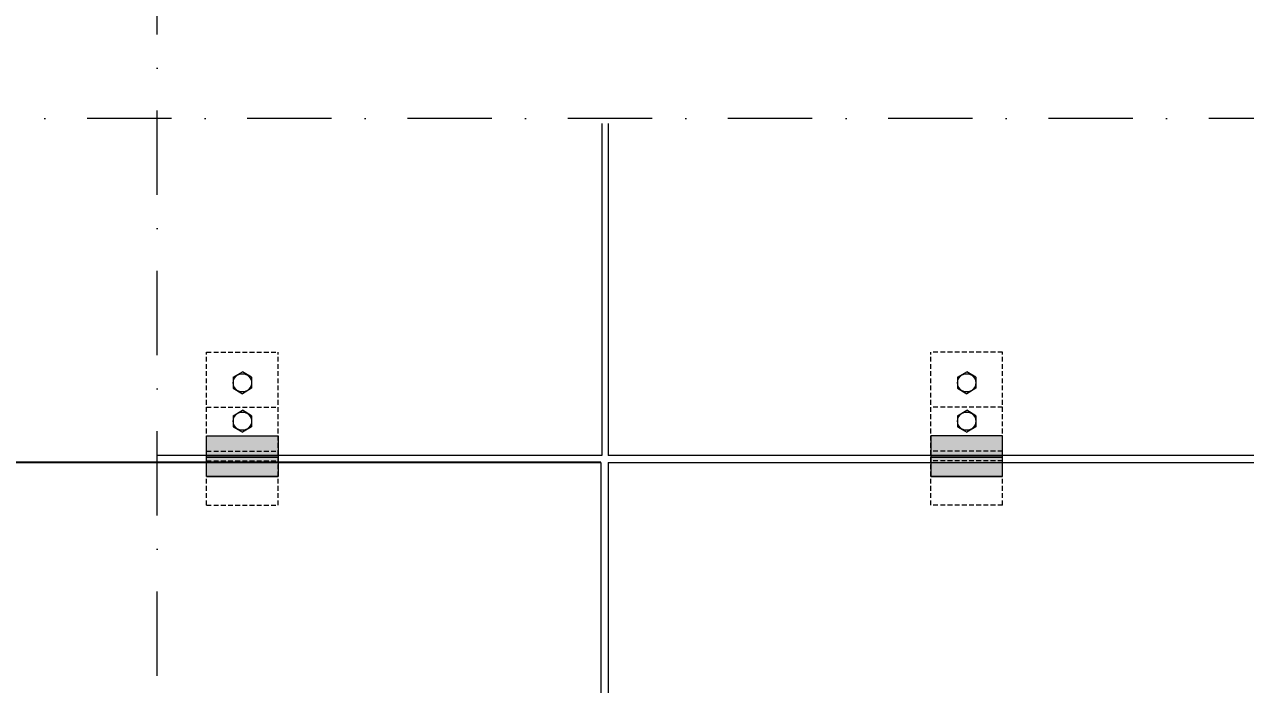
# Model space of a CAD drawing. Header units: millimetres. Extents: x -7826 to 55813, y 465 to 25965.
# Drawn here: x 2432 to 7541, y 17328 to 20088 of the extents above; entities that cross this region are included whole.
import ezdxf

# ---------------------------------------------------------------- set-up
doc = ezdxf.new("R2010")
doc.units = ezdxf.units.MM
doc.linetypes.add('Dot & Dashed', pattern=[670.277762, 352.777767, -176.388884, 0, -141.111112])
doc.linetypes.add('Hidden Line', pattern=[30, 20, -10])
doc.layers.add('2D Drafting - General2', color=251, linetype='Continuous', lineweight=15)
doc.layers.add('2D Drafting - General62', color=9, linetype='Continuous', lineweight=20)
doc.layers.add('Wymiarowanie', color=7, linetype='Continuous')
doc.styles.add('GENERATED_STYLE_2', font='GOTHIC.TTF')
doc.dimstyles.new('GENERATED_STYLE__5', dxfattribs={"dimtxt": 200, "dimasz": 190, "dimexe": 0.18, "dimexo": 0, "dimgap": 0.09, "dimtad": 1, "dimdec": 1, "dimlfac": 0.1, "dimzin": 0, "dimdsep": 46, "dimtxsty": 'GENERATED_STYLE_2', "dimblk": 'ARROWHEAD_6', "dimblk1": 'ARROWHEAD_6', "dimblk2": 'ARROWHEAD_6', "dimcen": 0.09, "dimclrd": 161, "dimclre": 161, "dimclrt": 161, "dimadec": 0, "dimazin": 0, "dimtfac": 1, "dimtdec": 4, "dimtmove": 0, "dimatfit": 3, "dimfxl": 0, "dimtolj": 1, "dimtzin": 0, "dimarcsym": 0})

# ---------------------------------------------------------------- blocks, each defined once
blk = doc.blocks.new('ARROWHEAD_6')
at = {"color": 0, "linetype": 'Continuous', "lineweight": 0}
for p, q in [((-0.5, -0.5), (0.5, 0.5)), ((0, 0), (-1, 0))]:
    blk.add_line(p, q, dxfattribs=at)
blk = doc.blocks.new('*D138')
at = {"layer": 'Defpoints', "color": 0, "linetype": 'Continuous'}
for p in [(2200.4, 18256.1), (4844.4, 18256.1), (4844.4, 12286.1)]:
    blk.add_point(p, dxfattribs=at)
at = {"layer": 'Wymiarowanie', "color": 161, "linetype": 'Continuous', "lineweight": -2}
for p, q in [((4844.4, 18256.1), (2200.2, 18256.1)), ((2200.4, 12476.1), (2200.4, 18066.1)), ((4844.4, 12286.1), (2200.2, 12286.1))]:
    blk.add_line(p, q, dxfattribs=at)
at = {"layer": 'Wymiarowanie', "color": 161, "linetype": 'Continuous', "lineweight": -2, "xscale": 190, "yscale": 190, "zscale": 190}
for p, rotation in [((2200.4, 18256.1), 90), ((2200.4, 12286.1), 270)]:
    blk.add_blockref('ARROWHEAD_6', p, dxfattribs=dict(at, rotation=rotation))
at = {"layer": 'Wymiarowanie', "color": 161, "linetype": 'Continuous', "lineweight": 25, "insert": (2095.3, 15271.1), "char_height": 200, "attachment_point": 5, "rotation": 90, "style": 'GENERATED_STYLE_2'}
blk.add_mtext('\\A1;597.0', dxfattribs=at)

msp = doc.modelspace()

# ---------------------------------------------------------------- hatches: boundary and pattern name
at = {"layer": '2D Drafting - General62', "linetype": 'Continuous'}
for points in [[(3494.36, 18278.21), (3194.36, 18278.21), (3194.36, 18368.21), (3494.36, 18368.21)], [(6224.52, 18278.21), (6524.52, 18278.21), (6524.52, 18368.21), (6224.52, 18368.21)], [(3494.36, 18198.21), (3194.36, 18198.21), (3194.36, 18278.21), (3494.36, 18278.21)], [(6224.52, 18198.21), (6524.52, 18198.21), (6524.52, 18278.21), (6224.52, 18278.21)]]:
    msp.add_hatch(color=256, dxfattribs=at).paths.add_polyline_path(points, flags=0)

# ---------------------------------------------------------------- linework, layer by layer
at = {"layer": '2D Drafting - General2', "linetype": 'Dot & Dashed'}
for p, q in [((2987.96, 5967.9), (2987.96, 22848.18)), ((22488.02, 19694.29), (1101.47, 19694.29))]:
    msp.add_line(p, q, dxfattribs=at)
at = {"layer": '2D Drafting - General2', "linetype": 'Continuous'}
for p, q in [((4847.52, 19674.29), (4847.52, 18286.08)), ((4874.52, 19674.29), (4874.52, 18286.08)), ((3306.19, 18612.59), (3344.36, 18635.59)), ((3306.19, 18612.59), (3306.19, 18566.59)), ((3382.52, 18612.59), (3344.36, 18635.59)), ((3382.52, 18612.59), (3382.52, 18566.59)), ((6336.35, 18612.59), (6374.52, 18635.59)), ((6336.35, 18612.59), (6336.35, 18566.59)), ((6412.68, 18612.59), (6374.52, 18635.59)), ((6412.68, 18612.59), (6412.68, 18566.59)), ((3306.19, 18566.59), (3344.36, 18543.59)), ((3382.52, 18566.59), (3344.36, 18543.59)), ((6336.35, 18566.59), (6374.52, 18543.59)), ((6412.68, 18566.59), (6374.52, 18543.59)), ((3306.19, 18452.1), (3344.36, 18475.1)), ((3306.19, 18452.1), (3306.19, 18406.1)), ((3382.52, 18452.1), (3344.36, 18475.1)), ((3382.52, 18452.1), (3382.52, 18406.1)), ((6336.35, 18452.1), (6374.52, 18475.1)), ((6336.35, 18452.1), (6336.35, 18406.1)), ((6412.68, 18452.1), (6374.52, 18475.1)), ((6412.68, 18452.1), (6412.68, 18406.1)), ((3306.19, 18406.1), (3344.36, 18383.1)), ((3382.52, 18406.1), (3344.36, 18383.1)), ((6336.35, 18406.1), (6374.52, 18383.1)), ((6412.68, 18406.1), (6374.52, 18383.1)), ((3194.36, 18368.21), (3494.36, 18368.21)), ((3194.36, 18198.21), (3194.36, 18368.21)), ((3494.36, 18368.21), (3494.36, 18198.21)), ((6524.52, 18368.21), (6224.52, 18368.21)), ((6224.52, 18368.21), (6224.52, 18198.21)), ((6524.52, 18198.21), (6524.52, 18368.21)), ((4847.52, 18286.08), (2987.96, 18286.08)), ((4844.36, 18256.08), (2987.96, 18256.08)), ((3194.36, 18278.21), (3494.36, 18278.21)), ((4844.36, 18256.08), (4844.36, 12286.08)), ((16844.52, 18286.08), (4874.52, 18286.08)), ((4874.52, 18256.08), (16844.52, 18256.08)), ((4874.52, 18256.08), (4874.52, 12286.08)), ((6524.52, 18278.21), (6224.52, 18278.21)), ((3194.36, 18198.21), (3494.36, 18198.21)), ((6524.52, 18198.21), (6224.52, 18198.21))]:
    msp.add_line(p, q, dxfattribs=at)
at = {"layer": '2D Drafting - General2', "linetype": 'Hidden Line'}
for p, q in [((3194.36, 18718.21), (3494.36, 18718.21)), ((3194.36, 18078.21), (3194.36, 18718.21)), ((3494.36, 18078.21), (3494.36, 18718.21)), ((6524.52, 18718.21), (6224.52, 18718.21)), ((6224.52, 18078.21), (6224.52, 18718.21)), ((6524.52, 18078.21), (6524.52, 18718.21)), ((3194.36, 18488.21), (3494.36, 18488.21)), ((6524.52, 18488.21), (6224.52, 18488.21)), ((3194.36, 18303.21), (3494.36, 18303.21)), ((6524.52, 18303.21), (6224.52, 18303.21)), ((3194.36, 18263.21), (3494.36, 18263.21)), ((6524.52, 18263.21), (6224.52, 18263.21)), ((3194.36, 18078.21), (3494.36, 18078.21)), ((6524.52, 18078.21), (6224.52, 18078.21))]:
    msp.add_line(p, q, dxfattribs=at)
at = {"layer": '2D Drafting - General2', "linetype": 'Continuous', "flags": 128}
for points in [[(3494.36, 18278.21), (3194.36, 18278.21), (3194.36, 18368.21), (3494.36, 18368.21)], [(6224.52, 18278.21), (6524.52, 18278.21), (6524.52, 18368.21), (6224.52, 18368.21)], [(3494.36, 18198.21), (3194.36, 18198.21), (3194.36, 18278.21), (3494.36, 18278.21)], [(6224.52, 18198.21), (6524.52, 18198.21), (6524.52, 18278.21), (6224.52, 18278.21)]]:
    msp.add_lwpolyline(points, close=True, dxfattribs=at)
at = {"layer": '2D Drafting - General2', "linetype": 'Continuous'}
for centre in [(3344.36, 18589.59), (6374.52, 18589.59), (3344.36, 18429.1), (6374.52, 18429.1)]:
    msp.add_circle(centre, 38.17, dxfattribs=at)

# ---------------------------------------------------------------- dimensions: what is measured, and where the dimension line sits
at = {"layer": 'Wymiarowanie', "color": 161, "linetype": 'Continuous', "lineweight": 25}
dim = msp.add_linear_dim(base=(2200.37, 18256.08), p1=(4844.36, 12286.08), p2=(4844.36, 18256.08), angle=90, dimstyle='GENERATED_STYLE__5', dxfattribs=at)
dim.commit()
dim.dimension.update_dxf_attribs({"geometry": '*D138', "text_midpoint": (2095.25, 15271.08)})

doc.saveas('drawing.dxf')
